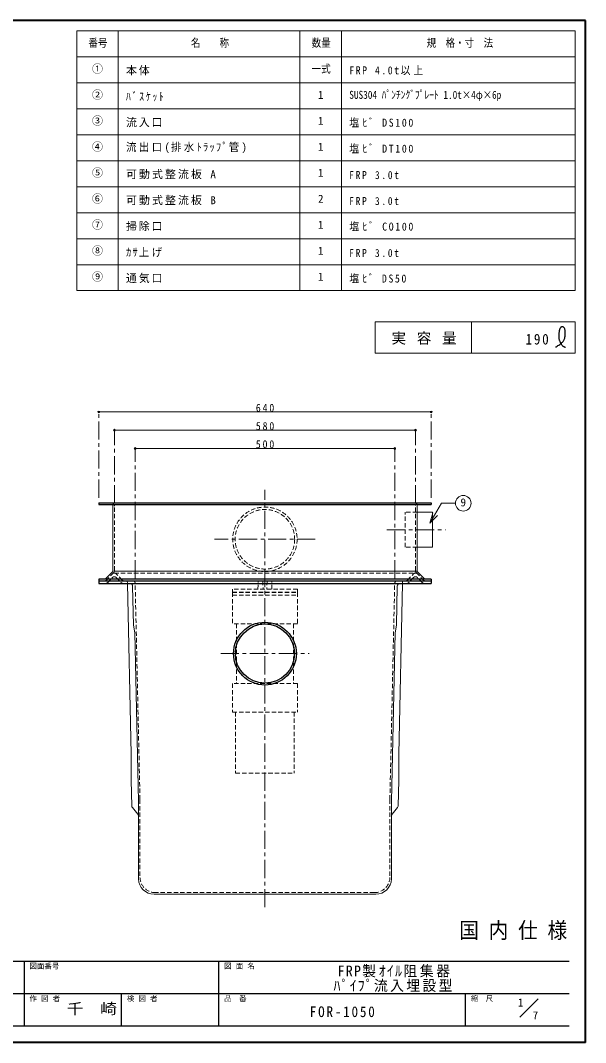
# Model space of a CAD drawing. Units: millimetres at full size, sheet at 1:7; details may follow other scales. Extents: x -1474 to 1361, y -976 to 991.
# Drawn here: x 273 to 1361, y -976 to 991 of the extents above; entities that cross this region are included whole.
import ezdxf
from ezdxf.enums import TextEntityAlignment as Align

# ---------------------------------------------------------------- set-up
doc = ezdxf.new("R2010")
doc.units = ezdxf.units.MM
doc.header["$LTSCALE"] = 7
doc.header["$PDMODE"] = 32
doc.header["$PDSIZE"] = 3.5
doc.linetypes.add('CHAIN1', pattern=[8, 5, -1, 1, -1])
doc.linetypes.add('DASHED1', pattern=[1.8, 1.2, -0.6])
doc.layers.add('0-0_ﾚｲﾔ1', color=7, linetype='Continuous', lineweight=18)
doc.styles.add('ＭＳ ゴシック', font='')
doc.styles.get('ＭＳ ゴシック').set_extended_font_data('MS Gothic')

msp = doc.modelspace()

# ---------------------------------------------------------------- linework, layer by layer
at = {"layer": '0-0_ﾚｲﾔ1', "color": 1, "lineweight": 40}
for p, q in [((1360.996, 991.391), (-1474.004, 991.391)), ((1360.996, -975.609), (1360.996, 991.391)), ((1360.996, -975.609), (-1474.004, -975.609))]:
    msp.add_line(p, q, dxfattribs=at)
at = {"layer": '0-0_ﾚｲﾔ1', "color": 3}
for p, q in [((1340.996, 971.391), (380.996, 971.391)), ((460.996, 471.391), (460.996, 971.391)), ((810.996, 471.391), (810.996, 971.391)), ((890.996, 471.391), (890.996, 971.391)), ((1340.996, 471.391), (1340.996, 971.391)), ((1340.996, 921.391), (380.996, 921.391)), ((1340.996, 871.391), (380.996, 871.391)), ((1340.996, 821.391), (380.996, 821.391)), ((1340.996, 771.391), (380.996, 771.391)), ((1340.996, 721.391), (380.996, 721.391)), ((1340.996, 671.391), (380.996, 671.391)), ((1340.996, 621.391), (380.996, 621.391)), ((1340.996, 571.391), (380.996, 571.391)), ((1340.996, 521.391), (380.996, 521.391)), ((955.996, 411.391), (1340.996, 411.391)), ((1140.996, 351.391), (1140.996, 411.391))]:
    msp.add_line(p, q, dxfattribs=at)
at = {"layer": '0-0_ﾚｲﾔ1', "color": 4, "lineweight": 9}
for p, q in [((1063.496, 237.891), (423.496, 237.891)), ((453.496, 202.891), (1033.496, 202.891)), ((493.496, 167.891), (993.496, 167.891)), ((1066.496, 44.891), (1036.496, 44.891)), ((1066.496, -22.109), (1066.496, 44.891)), ((1066.496, -22.109), (1036.496, -22.109)), ((453.496, -68.647), (1036.718, -68.647)), ((485.898, -420.38), (478.603, -92.109)), ((1001.093, -420.38), (1008.388, -92.109)), ((498.772, -536.365), (488.146, -523.445)), ((988.22, -536.365), (998.845, -523.445))]:
    msp.add_line(p, q, dxfattribs=at)
at = {"layer": '0-0_ﾚｲﾔ1', "color": 4, "linetype": 'CHAIN1', "lineweight": 9}
for p, q in [((423.496, 72.891), (423.496, 237.891)), ((1063.496, 72.891), (1063.496, 237.891)), ((453.496, 61.891), (453.496, 202.891)), ((1033.496, 61.891), (1033.496, 202.891)), ((493.496, -82.109), (493.496, 167.891)), ((993.496, -82.109), (993.496, 167.891)), ((743.496, -715.109), (743.496, 87.891)), ((978.496, 11.391), (1091.496, 11.391)), ((840.496, -7.109), (646.496, -7.109)), ((658.496, -227.109), (828.496, -227.109))]:
    msp.add_line(p, q, dxfattribs=at)
at = {"layer": '0-0_ﾚｲﾔ1', "color": 5, "lineweight": 25}
for p, q in [((423.496, 62.891), (1063.496, 62.891)), ((423.496, 62.891), (423.496, 59.891)), ((423.496, 59.891), (1063.496, 59.891)), ((1063.496, 62.891), (1063.496, 59.891)), ((1063.496, -84.109), (423.496, -84.109)), ((423.496, -84.109), (423.496, -92.109)), ((423.496, -87.109), (1063.496, -87.109)), ((423.496, -92.109), (1063.496, -92.109)), ((1063.496, -84.109), (1063.496, -92.109))]:
    msp.add_line(p, q, dxfattribs=at)
at = {"layer": '0-0_ﾚｲﾔ1'}
for p, q in [((450.496, -67.514), (450.496, 56.891)), ((1036.496, -67.514), (1036.496, 56.891)), ((1061.281, 23.622), (1066.716, 43.907)), ((1061.281, 23.622), (1076.13, 38.472)), ((436.328, -83.208), (449.639, -69.613)), ((1050.663, -83.208), (1037.352, -69.613)), ((499.91, -510.776), (492.717, -187.109)), ((987.082, -510.776), (994.274, -187.109)), ((499.91, -510.776), (499.91, -610.776)), ((987.082, -510.776), (987.082, -610.776)), ((499.91, -610.776), (499.91, -660.776)), ((987.082, -610.776), (987.082, -660.776)), ((957.089, -690.109), (529.902, -690.109)), ((1234.14, -926.964), (1269.496, -891.609))]:
    msp.add_line(p, q, dxfattribs=at)
at = {"layer": '0-0_ﾚｲﾔ1', "color": 4, "linetype": 'DASHED1', "lineweight": 9}
for p, q in [((453.496, -67.514), (453.496, 56.891)), ((1036.496, 44.891), (1013.496, 44.891)), ((1013.496, -22.109), (1013.496, 44.891)), ((1033.496, -67.514), (1033.496, 56.891)), ((1036.496, -22.109), (1013.496, -22.109)), ((451.783, -71.711), (438.178, -85.607)), ((453.496, -72.109), (1033.496, -72.109)), ((468.814, -85.607), (457.068, -73.611)), ((1018.178, -85.607), (1029.923, -73.611)), ((1035.209, -71.711), (1048.814, -85.607)), ((440.136, -90.607), (449.923, -80.611)), ((457.068, -80.611), (466.855, -90.607)), ((478.603, -92.109), (478.492, -87.109)), ((502.844, -507.776), (493.604, -91.998)), ((984.148, -507.776), (993.387, -91.998)), ((1008.388, -92.109), (1008.499, -87.109)), ((1029.923, -80.611), (1020.136, -90.607)), ((1046.855, -90.607), (1037.068, -80.611)), ((502.844, -507.776), (502.844, -657.776)), ((984.148, -507.776), (984.148, -657.776)), ((954.155, -687.109), (532.837, -687.109))]:
    msp.add_line(p, q, dxfattribs=at)
at = {"layer": '0-0_ﾚｲﾔ1', "linetype": 'DASHED1'}
for p, q in [((729.996, -103.109), (730.496, -87.109)), ((739.496, -87.109), (739.996, -103.109)), ((747.496, -87.109), (746.996, -103.109)), ((756.996, -103.109), (756.496, -87.109)), ((680.996, -103.109), (680.996, -108.609)), ((805.996, -103.109), (680.996, -103.109)), ((680.996, -108.609), (805.996, -108.609)), ((680.996, -109.609), (805.996, -109.609)), ((680.996, -109.609), (680.996, -169.609)), ((680.996, -114.609), (805.996, -114.609)), ((805.996, -108.609), (805.996, -103.109)), ((805.996, -109.609), (805.996, -169.609)), ((805.996, -169.609), (680.996, -169.609)), ((688.496, -169.609), (688.496, -284.609)), ((798.496, -169.609), (798.496, -284.609)), ((680.996, -284.609), (680.996, -339.609)), ((805.996, -284.609), (680.996, -284.609)), ((805.996, -284.609), (805.996, -339.609)), ((680.996, -339.609), (805.996, -339.609)), ((799.996, -339.609), (799.996, -457.109))]:
    msp.add_line(p, q, dxfattribs=at)
at = {"layer": '0-0_ﾚｲﾔ1', "color": 6, "lineweight": 25}
for p, q in [((-1442.504, -819.109), (1329.496, -819.109)), ((279.496, -819.109), (279.496, -944.109)), ((654.496, -944.109), (654.496, -819.109)), ((1329.496, -881.609), (-95.504, -881.609)), ((466.996, -944.109), (466.996, -881.609)), ((1129.496, -944.109), (1129.496, -881.609)), ((1329.496, -944.109), (-1442.504, -944.109))]:
    msp.add_line(p, q, dxfattribs=at)
at = {"layer": '0-0_ﾚｲﾔ1', "color": 3}
for points in [[(1340.996, 471.391), (380.996, 471.391), (380.996, 971.391)], [(955.996, 411.391), (955.996, 351.391), (1340.996, 351.391), (1340.996, 411.391)]]:
    msp.add_lwpolyline(points, dxfattribs=at)
at = {"layer": '0-0_ﾚｲﾔ1', "color": 5, "lineweight": 25}
for points in [[(1303.349, 362.985), (1304.365, 363.57), (1306.109, 364.587), (1307.839, 365.629), (1309.543, 366.712), (1311.211, 367.851), (1312.835, 369.064), (1313.752, 369.806), (1314.425, 370.384), (1315.551, 371.425), (1316.618, 372.524), (1317.611, 373.683), (1318.514, 374.905), (1319.312, 376.192), (1319.72, 376.968), (1320.014, 377.601), (1320.458, 378.722), (1320.827, 379.873), (1321.125, 381.048), (1321.356, 382.238), (1321.525, 383.436), (1321.596, 384.131), (1321.65, 384.85), (1321.703, 386.089), (1321.714, 387.327), (1321.696, 388.568), (1321.66, 389.815), (1321.619, 391.071), (1321.596, 391.805), (1321.576, 392.576), (1321.526, 393.909), (1321.419, 395.232), (1321.211, 396.529), (1320.857, 397.786), (1320.312, 398.985), (1319.891, 399.649), (1319.621, 400.005), (1319.1, 400.584), (1318.519, 401.098), (1317.89, 401.524)], [(1317.89, 401.524), (1317.227, 401.836), (1316.542, 402.01), (1316.139, 402.037), (1315.807, 402.015), (1315.239, 401.892), (1314.682, 401.672), (1314.143, 401.371), (1313.632, 401.005), (1313.156, 400.589), (1312.899, 400.331), (1312.543, 399.928), (1312.006, 399.191), (1311.558, 398.41), (1311.188, 397.594), (1310.884, 396.751), (1310.635, 395.89), (1310.512, 395.386), (1310.375, 394.752), (1310.18, 393.654), (1310.027, 392.551), (1309.905, 391.442), (1309.804, 390.329), (1309.712, 389.213), (1309.659, 388.565), (1309.594, 387.791), (1309.483, 386.457), (1309.391, 385.123), (1309.336, 383.792), (1309.335, 382.464), (1309.406, 381.142), (1309.488, 380.379), (1309.587, 379.718), (1309.812, 378.585), (1310.101, 377.461), (1310.446, 376.351), (1310.838, 375.255), (1311.27, 374.175), (1311.535, 373.558), (1311.734, 373.112)], [(1311.734, 373.112), (1312.088, 372.352), (1312.458, 371.6), (1312.844, 370.855), (1313.248, 370.115), (1313.669, 369.379), (1313.922, 368.953), (1314.226, 368.459), (1314.773, 367.616), (1315.358, 366.801), (1315.984, 366.029), (1316.661, 365.316), (1317.392, 364.678), (1317.845, 364.349), (1318.232, 364.103), (1318.932, 363.726), (1319.665, 363.399), (1320.424, 363.111), (1321.201, 362.852), (1321.989, 362.61), (1322.449, 362.473)]]:
    msp.add_lwpolyline(points, dxfattribs=at)
at = {"layer": '0-0_ﾚｲﾔ1'}
for points in [[(1061.281, 23.622), (1083.536, 62.17), (1110.442, 62.17)], [(488.714, -96.998), (490.383, -172.109), (492.717, -187.109)], [(998.277, -96.998), (996.608, -172.109), (994.274, -187.109)]]:
    msp.add_lwpolyline(points, dxfattribs=at)
at = {"layer": '0-0_ﾚｲﾔ1', "linetype": 'DASHED1'}
msp.add_lwpolyline([(686.996, -339.609), (686.996, -457.109), (799.996, -457.109)], dxfattribs=at)
at = {"layer": '0-0_ﾚｲﾔ1', "color": 4, "lineweight": 9}
for points in [[(485.898, -420.38), (485.898, -470.38), (487.009, -520.38)], [(1001.093, -420.38), (1001.093, -470.38), (999.982, -520.38)]]:
    msp.add_lwpolyline(points, dxfattribs=at)
at = {"layer": '0-0_ﾚｲﾔ1'}
msp.add_circle((1125.442, 62.17), 15, dxfattribs=at)
at = {"layer": '0-0_ﾚｲﾔ1', "color": 4, "linetype": 'DASHED1', "lineweight": 9}
for radius in [62, 57.275]:
    msp.add_circle((743.496, -7.109), radius, dxfattribs=at)
at = {"layer": '0-0_ﾚｲﾔ1', "color": 5, "lineweight": 25}
for radius in [60.5, 57]:
    msp.add_circle((743.496, -227.109), radius, dxfattribs=at)
at = {"layer": '0-0_ﾚｲﾔ1', "color": 4, "linetype": 'DASHED1', "lineweight": 9}
for centre, radius, start, end in [((447.496, 56.891), 6, 0, 90), ((1039.496, 56.891), 6, 90, 180), ((453.496, -77.109), 5, 44.3947, 135.6053), ((447.496, -67.514), 6, 315.6053, 0), ((1033.496, -77.109), 5, 44.3947, 135.6053), ((1039.496, -67.514), 6, 180, 224.3947), ((434.605, -82.109), 5, 270, 315.6053), ((436.563, -87.109), 5, 270, 315.6053), ((453.496, -84.109), 5, 44.3947, 135.6053), ((470.428, -87.109), 5, 224.3947, 270), ((472.386, -82.109), 5, 224.3947, 270), ((488.606, -92.109), 5, 1.27303, 90), ((998.386, -92.109), 5, 90, 178.72697), ((1014.605, -82.109), 5, 270, 315.6053), ((1016.563, -87.109), 5, 270, 315.6053), ((1033.496, -84.109), 5, 44.3947, 135.6053), ((1050.428, -87.109), 5, 224.3947, 270), ((1052.386, -82.109), 5, 224.3947, 270), ((532.837, -657.109), 30, 181.27303, 270), ((954.155, -657.109), 30, 270, 358.72697)]:
    msp.add_arc(centre, radius, start, end, dxfattribs=at)
at = {"layer": '0-0_ﾚｲﾔ1'}
for centre, radius, start, end in [((447.496, 56.891), 3, 0, 90), ((1039.496, 56.891), 3, 90, 180), ((447.496, -67.514), 3, 315.6053, 0), ((1039.496, -67.514), 3, 180, 224.3947), ((434.185, -81.109), 3, 270, 315.6053), ((483.716, -97.109), 5, 1.27303, 90), ((1003.276, -97.109), 5, 90, 178.72697), ((1052.807, -81.109), 3, 224.3947, 270), ((529.902, -660.109), 30, 181.27303, 270), ((957.089, -660.109), 30, 270, 358.72697)]:
    msp.add_arc(centre, radius, start, end, dxfattribs=at)
at = {"layer": '0-0_ﾚｲﾔ1', "color": 4, "lineweight": 9}
for centre, start, end in [((492.008, -520.269), 181.27303, 219.43455), ((994.984, -520.269), 320.56545, 358.72697), ((494.91, -539.541), 0, 39.43455), ((992.082, -539.541), 140.56545, 180)]:
    msp.add_arc(centre, 5, start, end, dxfattribs=at)
at = {"layer": '0-0_ﾚｲﾔ1', "color": 4}
for p in [(423.496, 237.891), (1063.496, 237.891), (453.496, 202.891), (1033.496, 202.891), (493.496, 167.891), (993.496, 167.891)]:
    msp.add_point(p, dxfattribs=at)

# ---------------------------------------------------------------- texts
at = {"layer": '0-0_ﾚｲﾔ1', "style": 'ＭＳ ゴシック'}
for s, height, width, p in [('番号', 15.4, 0.85, (403.496, 935.891)), ('名\u3000\u3000称', 15.4, 0.85, (600.996, 935.891)), ('数量', 15.4, 0.85, (833.496, 935.891)), ('規\u3000格・寸\u3000法', 15.4, 0.85, (1054.746, 935.891)), ('一式', 15.4, 0.85, (833.496, 885.891)), ('SUS304 ﾊﾟﾝﾁﾝｸﾞﾌﾟﾚｰﾄ 1.0t×4φ×6p', 15.4, 0.85, (905.996, 835.891)), ('国 内 仕 様', 30.79, 0.9, (1117.746, -784.109)), ('千\u3000崎', 20.53, 1.15, (361.996, -926.859))]:
    msp.add_text(s, height=height, dxfattribs=dict(at, width=width)).set_placement(p, align=Align.BOTTOM_LEFT)
for s, height, p in [('①', 15.4, (410.496, 885.891)), ('②', 15.4, (410.496, 835.891)), ('1', 15.4, (845.746, 835.891)), ('③', 15.4, (410.496, 785.891)), ('1', 15.4, (845.746, 785.891)), ('④', 15.4, (410.496, 735.891)), ('1', 15.4, (845.746, 735.891)), ('⑤', 15.4, (410.496, 685.891)), ('1', 15.4, (845.746, 685.891)), ('⑥', 15.4, (410.496, 635.891)), ('2', 15.4, (845.746, 635.891)), ('⑦', 15.4, (410.496, 585.891)), ('1', 15.4, (845.746, 585.891)), ('⑧', 15.4, (410.496, 535.891)), ('1', 15.4, (845.746, 535.891)), ('⑨', 15.4, (410.496, 485.891)), ('1', 15.4, (845.746, 485.891)), ('9', 15.4, (1120.192, 51.67)), ('図面番号', 10.26, (289.996, -836.609)), ('図 面 名', 10.26, (664.996, -836.609)), ('作 図 者', 10.26, (289.996, -899.109)), ('検 図 者', 10.26, (477.496, -899.109)), ('品\u3000番', 10.26, (664.996, -899.109)), ('縮\u3000尺', 10.26, (1139.996, -899.109)), ('1', 15.4, (1230.585, -910.876)), ('7', 15.4, (1259.089, -935.641))]:
    msp.add_text(s, height=height, dxfattribs=at).set_placement(p, align=Align.BOTTOM_LEFT)
at = {"layer": '0-0_ﾚｲﾔ1', "attachment_point": 7, "style": 'ＭＳ ゴシック'}
for s, insert, char_height in [('\\T1.17;本体', (475.996, 885.891), 15.4), ('\\T1.31;\\W0.9;FRP\\~4.0t以上', (905.996, 885.891), 15.4), ('\\T1.39;\\W0.85;ﾊﾞｽｹｯﾄ', (475.996, 835.891), 15.4), ('\\T1.17;流入口', (475.996, 785.891), 15.4), ('\\T1.34;\\W0.9;塩ﾋﾞ\\~DS100', (905.996, 785.891), 15.4), ('\\T1.24;\\W0.95;流出口(排水ﾄﾗｯﾌﾟ管)', (475.996, 735.891), 15.4), ('\\T1.34;\\W0.9;塩ﾋﾞ\\~DT100', (905.996, 735.891), 15.4), ('\\T1.19;可動式整流板\\~A', (475.996, 685.891), 15.4), ('\\T1.39;\\W0.85;FRP\\~3.0t', (905.996, 685.891), 15.4), ('\\T1.19;可動式整流板\\~B', (475.996, 635.891), 15.4), ('\\T1.39;\\W0.85;FRP\\~3.0t', (905.996, 635.891), 15.4), ('\\T1.17;掃除口', (475.996, 585.891), 15.4), ('\\T1.34;\\W0.9;塩ﾋﾞ\\~CO100', (905.996, 585.891), 15.4), ('\\T1.24;\\W0.95;ｶｻ上げ', (475.996, 535.891), 15.4), ('\\T1.39;\\W0.85;FRP\\~3.0t', (905.996, 535.891), 15.4), ('\\T1.17;通気口', (475.996, 485.891), 15.4), ('\\T1.33;\\W0.9;塩ﾋﾞ\\~DS50', (905.996, 485.891), 15.4), ('\\T1.16;実\\~容\\~量', (987.246, 367.391), 20.53), ('\\T1.27;\\W0.9;190', (1245.496, 367.391), 20.53), ('\\T1.38;\\W0.9;640', (725.996, 237.891), 15.4), ('\\T1.38;\\W0.9;580', (725.996, 202.891), 15.4), ('\\T1.38;\\W0.9;500', (725.996, 167.891), 15.4), ('\\T1.19;\\W0.95;FRP製ｵｲﾙ阻集器', (883.496, -850.359), 20.53), ('\\T1.17;\\W0.95;ﾊﾟｲﾌﾟ流入埋設型', (875.621, -878.359), 20.53), ('\\T1.28;\\W0.9;FOR-1050', (829.871, -926.859), 20.53)]:
    msp.add_mtext(s, dxfattribs=dict(at, insert=insert, char_height=char_height))

doc.saveas('drawing.dxf')
